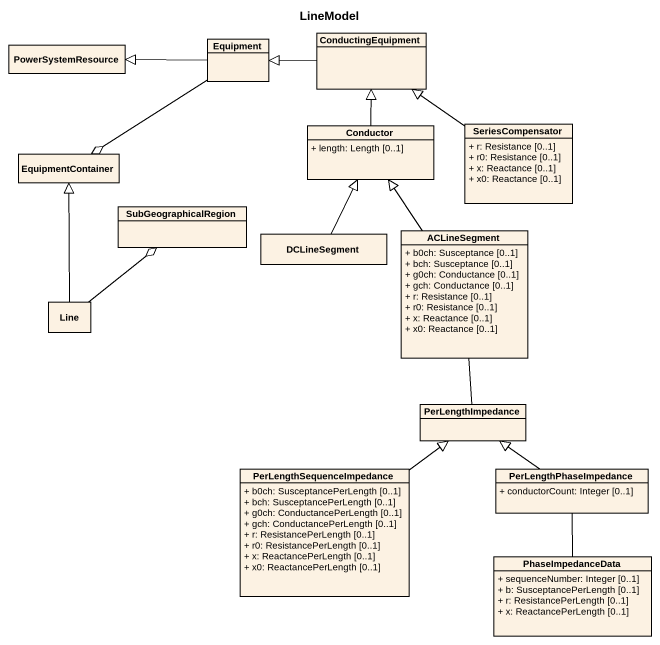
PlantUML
@startuml
title LineModel
hide circle
hide empty members
skinparam classAttributeIconSize 0
class PowerSystemResource
class Equipment
class ConductingEquipment
class Conductor {
  + length: Length [0..1]
}
class SeriesCompensator {
  + r: Resistance [0..1]
  + r0: Resistance [0..1]
  + x: Reactance [0..1]
  + x0: Reactance [0..1]
}
class EquipmentContainer
class SubGeographicalRegion
class DCLineSegment
class ACLineSegment {
  + b0ch: Susceptance [0..1]
  + bch: Susceptance [0..1]
  + g0ch: Conductance [0..1]
  + gch: Conductance [0..1]
  + r: Resistance [0..1]
  + r0: Resistance [0..1]
  + x: Reactance [0..1]
  + x0: Reactance [0..1]
}
class Line
class PerLengthImpedance
class PerLengthSequenceImpedance {
  + b0ch: SusceptancePerLength [0..1]
  + bch: SusceptancePerLength [0..1]
  + g0ch: ConductancePerLength [0..1]
  + gch: ConductancePerLength [0..1]
  + r: ResistancePerLength [0..1]
  + r0: ResistancePerLength [0..1]
  + x: ReactancePerLength [0..1]
  + x0: ReactancePerLength [0..1]
}
class PerLengthPhaseImpedance {
  + conductorCount: Integer [0..1]
}
class PhaseImpedanceData {
  + sequenceNumber: Integer [0..1]
  + b: SusceptancePerLength [0..1]
  + r: ResistancePerLength [0..1]
  + x: ReactancePerLength [0..1]
}
Equipment -left-|> PowerSystemResource
ConductingEquipment -left-|> Equipment
Conductor -up-|> ConductingEquipment
SeriesCompensator -up-|> ConductingEquipment
EquipmentContainer o-up- Equipment
SubGeographicalRegion o-- Line
DCLineSegment -up-|> Conductor
ACLineSegment -up-|> Conductor
Line -up-|> EquipmentContainer
PerLengthImpedance -up- ACLineSegment
PerLengthSequenceImpedance -up-|> PerLengthImpedance
PerLengthPhaseImpedance -up-|> PerLengthImpedance
PerLengthPhaseImpedance -- PhaseImpedanceData
@enduml
